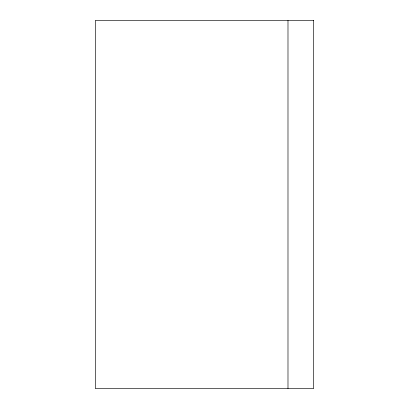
<?xml version="1.0" encoding="UTF-8"?>
<svg xmlns="http://www.w3.org/2000/svg" width="409" height="409" viewBox="0 0 409 409"><rect width="100%" height="100%" fill="white"/><g stroke="black" fill="none" stroke-linecap="round" stroke-linejoin="round"><path stroke-width="0.61" d="M287.987 20.45L287.987 388.55M313.693 20.45L95.307 20.45L95.307 388.55L313.693 388.55L313.693 20.45"/></g></svg>
